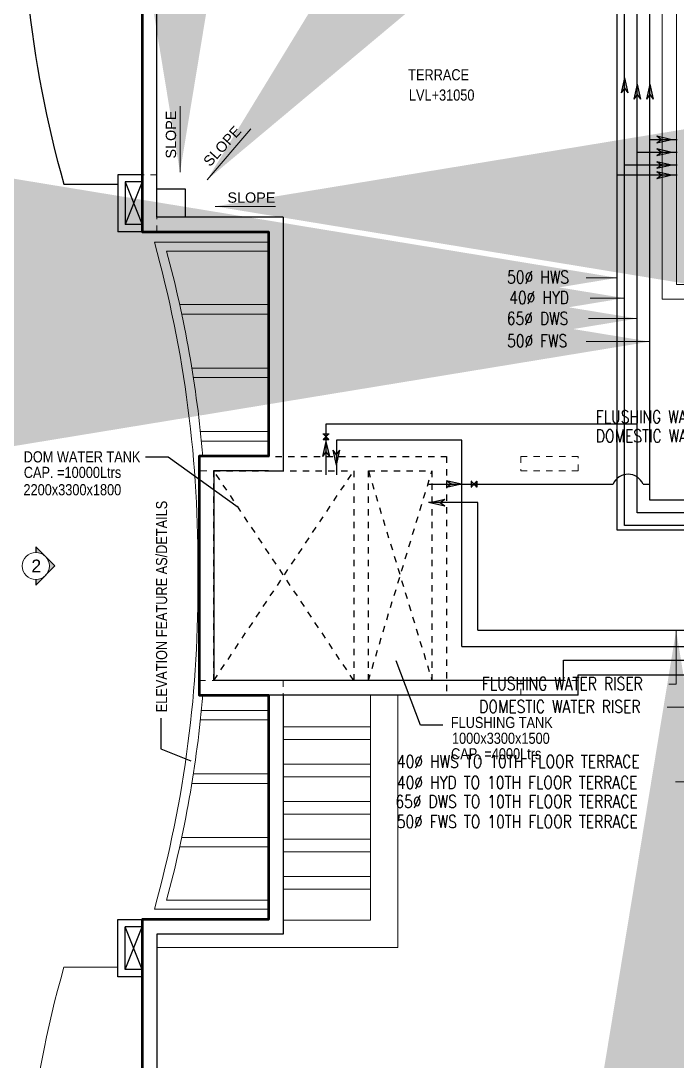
# Model space of a CAD drawing. Header units: inches. Extents: x 0 to 429, y 0 to 185.
# Drawn here: x 333.49 to 343.82, y 109.35 to 125.73 of the extents above; entities that cross this region are included whole.
import ezdxf
from ezdxf.enums import TextEntityAlignment as Align

# ---------------------------------------------------------------- set-up
doc = ezdxf.new("R2010")
doc.units = ezdxf.units.IN
doc.header["$MEASUREMENT"] = 0
doc.linetypes.add('Xr-4BHK-A-B-Terrace-Sub$0$HIDDEN', pattern=[0.375, 0.25, -0.125])
for name, color, linetype, lineweight in [('FLOOR-TERRACE', 7, 'Continuous', 50), ('XR-4BHK-A-B-TERRACE-SUB$0$COL BELOW', 3, 'Xr-4BHK-A-B-Terrace-Sub$0$HIDDEN', 0), ('XR-4BHK-A-B-TERRACE-SUB$0$ELE-1', 243, 'Continuous', 0), ('XR-4BHK-A-B-TERRACE-SUB$0$HATCH', 8, 'Continuous', 9), ('XR-4BHK-A-B-TERRACE-SUB$0$STAIR', 34, 'Continuous', 20), ('XR-4BHK-A-B-TERRACE-SUB$0$WINDOW', 4, 'Continuous', 15)]:
    doc.layers.add(name, color=color, linetype=linetype, lineweight=lineweight)
for name, color, linetype in [('XR-4BHK-A-B-TERRACE-SUB$0$BALCONY', 6, 'Continuous'), ('XR-4BHK-A-B-TERRACE-SUB$0$ELE', 4, 'Continuous'), ('XR-4BHK-A-B-TERRACE-SUB$0$ELE-2', 4, 'Continuous'), ('XR-4BHK-A-B-TERRACE-SUB$0$WATER TANK ABOVE', 6, 'Xr-4BHK-A-B-Terrace-Sub$0$HIDDEN')]:
    doc.layers.add(name, color=color, linetype=linetype)
doc.styles.add('Xr-4BHK-A-B-Terrace-Sub$0$$0$DIM', font='arial.ttf', dxfattribs={"height": 4})
doc.styles.add('Xr-4BHK-A-B-Terrace-Sub$0$$1$Standard', font='arial.ttf')
doc.styles.add('Xr-4BHK-A-B-Terrace-Sub$0$A-DIM', font='arial.ttf')
doc.styles.add('Xr-4BHK-A-B-Terrace-Sub$0$DIM', font='arial.ttf')
doc.styles.add('Xr-4BHK-A-B-Terrace-Sub$0$DIM-100', font='ARIALN.TTF', dxfattribs={"height": 1200})
doc.styles.add('Xr-4BHK-A-B-Terrace-Sub$0$ROMANS', font='romans.shx')
doc.styles.add('Xr-4BHK-A-B-Terrace-Sub$0$Standard', font='ARIALN.TTF')
doc.dimstyles.new('Xr-4BHK-A-B-Terrace-Sub$0$A-DIM-100', dxfattribs={"dimscale": 2, "dimtxt": 150, "dimasz": 50, "dimexe": 30, "dimexo": 25, "dimgap": 25, "dimtad": 1, "dimdec": 0, "dimzin": 0, "dimdsep": 46, "dimtxsty": 'Xr-4BHK-A-B-Terrace-Sub$0$A-DIM', "dimblk1": 'Xr-4BHK-A-B-Terrace-Sub$0$_ArchTick', "dimblk2": 'Xr-4BHK-A-B-Terrace-Sub$0$_ArchTick', "dimsah": 1, "dimcen": 0.09, "dimdle": 30, "dimclrd": 256, "dimclre": 256, "dimclrt": 5, "dimadec": 0, "dimazin": 0, "dimtfac": 1, "dimtdec": 0, "dimtmove": 2, "dimatfit": 3, "dimfxl": 0.18, "dimtolj": 1, "dimtzin": 0, "dimlwd": 9, "dimlwe": 9, "dimarcsym": 0})
doc.dimstyles.new('Xr-4BHK-A-B-Terrace-Sub$0$DIM-100', dxfattribs={"dimtxt": 300, "dimasz": 100, "dimexe": 75, "dimexo": 100, "dimgap": 50, "dimtad": 1, "dimdec": 0, "dimzin": 3, "dimdsep": 46, "dimtxsty": 'Xr-4BHK-A-B-Terrace-Sub$0$DIM-100', "dimblk": 'Xr-4BHK-A-B-Terrace-Sub$0$_Oblique', "dimcen": 0, "dimdle": 75, "dimclrd": 256, "dimclre": 256, "dimclrt": 256, "dimadec": 0, "dimazin": 1, "dimtfac": 1, "dimtdec": 0, "dimtix": 1, "dimtmove": 2, "dimatfit": 3, "dimfxl": 75, "dimtolj": 1, "dimtzin": 0, "dimlwd": 9, "dimlwe": 9, "dimarcsym": 0})
doc.dimstyles.new('Xr-4BHK-A-B-Terrace-Sub$0$DLG200', dxfattribs={"dimscale": 200, "dimtxt": 2, "dimasz": 1.5, "dimexe": 1.75, "dimexo": 0.5, "dimgap": 0.4, "dimtad": 1, "dimdec": 0, "dimzin": 0, "dimdsep": 46, "dimtxsty": 'Xr-4BHK-A-B-Terrace-Sub$0$ROMANS', "dimblk": 'Xr-4BHK-A-B-Terrace-Sub$0$_Oblique', "dimcen": 0, "dimdle": 1.75, "dimclrt": 3, "dimadec": 4, "dimazin": 0, "dimtfac": 0.25, "dimtdec": 0, "dimtix": 1, "dimtofl": 0, "dimtmove": 2, "dimatfit": 0, "dimfxl": 1.5, "dimtolj": 1, "dimtzin": 0, "dimlwd": 18, "dimlwe": 18, "dimarcsym": 1})

# ---------------------------------------------------------------- blocks, each defined once
blk = doc.blocks.new('Xr-4BHK-A-B-Terrace-Sub$0$m14')
at = {"layer": 'XR-4BHK-A-B-TERRACE-SUB$0$WATER TANK ABOVE'}
for p, q in [((2429.974147639819, 230), (229.6032015520614, 3530.000634731005)), ((229.9741476398194, 230), (2429.974147639819, 3530.000634731005)), ((2659.974147639819, 230), (3659.974147639819, 3530.000634731005)), ((2659.974147639819, 3530.000634731005), (3660.345093727636, 230)), ((16169.57216918661, -5040.005551602721), (12968.59146146895, 459.9969991816106)), ((12968.72479034308, -5040.005551602721), (16169.43884031248, 459.9969991816106))]:
    blk.add_line(p, q, dxfattribs=at)
for points in [[(-0.4226537143113092, 3760.000634731005), (3889.948295279639, 3760.000634731005), (3890.37094899395, 0), (0, 0)], [(12738.5914710412, 689.9969896093899), (16399.43883074028, 689.9969896093899), (16399.57215961441, -5270.0055420305), (12738.72479991533, -5270.0055420305)], [(12968.59146146895, 459.9969991816106), (16169.43884031248, 459.9969991816106), (16169.57216918661, -5040.005551602721), (12968.72479034308, -5040.005551602721)]]:
    blk.add_lwpolyline(points, close=True, dxfattribs=at)
for points in [[(2429.974147639819, 230), (229.9741476398194, 230), (229.6032015520614, 3530.000634731005), (2429.974147639819, 3530.000634731005), (2429.974147639819, 230)], [(2659.974147639819, 230), (2659.974147639819, 3530.000634731005), (3659.974147639819, 3530.000634731005), (3660.345093727636, 230), (2659.974147639819, 230)]]:
    blk.add_lwpolyline(points, dxfattribs=at)
blk = doc.blocks.new('Xr-4BHK-A-B-Terrace-Sub$0$core typ')
at = {"layer": 'XR-4BHK-A-B-TERRACE-SUB$0$COL BELOW'}
for points in [[(-16399.99327844585, 9030.003645121615), (-15079.99034469872, 9030.003645121615), (-15079.99034469872, 8800.003666751625), (-16399.99327844585, 8800.003666751625)], [(-16399.99327844585, 5500.00294921374), (-15079.99119854945, 5500.00294921374), (-15079.99119854945, 5270.00301039061), (-16399.99327844585, 5270.00301039061)], [(-11340.91612560593, 5500.000515830703), (-10440.41457968284, 5500.000515830703), (-10440.41457968284, 5270.003010389737), (-11340.91612560593, 5270.003010389737)]]:
    blk.add_lwpolyline(points, close=True, dxfattribs=at)
at = {"layer": 'XR-4BHK-A-B-TERRACE-SUB$0$ELE-2'}
for p, q in [((-16399.57062473151, 9030.000399834527), (-16399.57062473151, 5270.003010390661)), ((-15309.99948207842, 9030.000399834527), (-16399.57062473151, 9030.000399834527)), ((-16172.47974976528, 8800.000399834527), (-16172.47974976528, 5500.003010390661)), ((-15309.99948207842, 8800.000399834527), (-16172.47974976528, 8800.000399834527)), ((-15309.99119854945, 5500.003010390661), (-16172.47974976528, 5500.003010390661)), ((-15079.99119854945, 5270.003010390661), (-16399.57062473151, 5270.003010390661))]:
    blk.add_line(p, q, dxfattribs=at)
at = {"layer": 'XR-4BHK-A-B-TERRACE-SUB$0$STAIR'}
for p, q in [((-17107.43326985347, 12400.27273339793), (-15307.43326985347, 12400.27273339793)), ((-16913.6330267842, 12260.04800000145), (-15310.01334366933, 12260.04800000145)), ((-16704.86166121345, 11420.77032517251), (-15307.4332698537, 11420.77032517251)), ((-16672.78895134339, 11270.7703251725), (-15307.4332698537, 11270.7703251725)), ((-16514.93474823283, 10420.7703251725), (-15307.4332698537, 10420.7703251725)), ((-16491.24583677994, 10270.77032517262), (-15307.4332698537, 10270.7703251725)), ((-16380.25721400557, 9420.77032517262), (-15307.4332698537, 9420.770325172503)), ((-16364.74079703214, 9270.770325172503), (-15307.4332698537, 9270.770325172503)), ((-16364.74079703214, 5029.680095364354), (-15307.4332698537, 5029.680095364354)), ((-16380.25721400557, 4879.680095364238), (-15307.4332698537, 4879.680095364354)), ((-16491.24583677994, 4029.680095364238), (-15307.4332698537, 4029.680095364354)), ((-16514.93474823283, 3879.680095364354), (-15307.4332698537, 3879.680095364354)), ((-16672.78895134339, 3029.680095364354), (-15307.4332698537, 3029.680095364354)), ((-16704.86166121345, 2879.680095364354), (-15307.4332698537, 2879.680095364354)), ((-16913.6330267842, 2040.402420535407), (-15310.01334366933, 2040.402420535407)), ((-17107.43326985347, 1900.17768713893), (-15307.43326985347, 1900.17768713893))]:
    blk.add_line(p, q, dxfattribs=at)
for centre, radius, start, end in [((-35105.28197800717, 7387.501588945423), 18682.89144269746, 359.2416425981931, 15.56361384285394), ((-35105.28197800717, 7387.501588945408), 18832.89144269746, 5.003381995683021, 14.99444230512136), ((-35105.28197800717, 6912.948831591435), 18682.89144269746, 344.4363861575476, 0.7583574018069226), ((-35105.28197800717, 6912.94883159145), 18832.89144269746, 345.0055576948786, 354.996618004317)]:
    blk.add_arc(centre, radius, start, end, dxfattribs=at)
blk = doc.blocks.new('Xr-4BHK-A-B-Terrace-Sub$0$unit1')
at = {"layer": 'XR-4BHK-A-B-TERRACE-SUB$0$BALCONY'}
blk.add_line((-11985.85719990975, 14131.71932689955), (-12484.42571838829, 14131.71932689955), dxfattribs=at)
for points in [[(-11855.43817792443, 9175.215071561623), (-13132.625379537, 9175.215071559905, -0.07426549921327624), (-12484.42571838829, 14131.71932689955), (-11985.85719990975, 14131.71932689955)], [(-11855.43347061856, 7795.214074918309), (-13050.99696431204, 7795.214074918309, 0.04461791767468246), (-12484.42571838829, 4835.214595837744), (-11635.4346790553, 4835.214595837686)]]:
    blk.add_lwpolyline(points, format="xyb", dxfattribs=at)
at = {"layer": 'XR-4BHK-A-B-TERRACE-SUB$0$COL BELOW'}
for points in [[(-11635.01304794443, 15034.99956993658), (-11405.01304443055, 15034.99956993658), (-11405.01304443055, 14134.71493160699), (-11635.01304794443, 14134.71493160699)], [(-7460.012958416337, 15035.21203014695), (-7230.01356022121, 15035.21203014695), (-7230.01356022121, 14134.71457643035), (-7460.012958416337, 14134.71457643035)], [(-4190.422472192091, 13004.99799999787), (-3960.439266606845, 13004.99799999787), (-3960.439266606845, 12085.21203014695), (-4190.422472192091, 12085.21203014695)], [(-11635.01356022121, 12790.21203014695), (-11405.01325459382, 12790.21203014695), (-11405.01325459382, 12560.21202580415), (-11635.01356022121, 12560.21202580415)], [(-11635.01356022121, 9405.212562952627), (-11025.01775241629, 9405.212562952627), (-11025.01775241629, 9175.212030138791), (-11635.01356022121, 9175.212030138791)], [(-11255.01356022121, 7795.211525584764), (-11025.01356022121, 7795.211525584764), (-11025.01356022121, 7565.211525584764), (-11255.01356022121, 7565.211525584764)], [(-11255.31626076385, 4085.000018293838), (-11025.01356022686, 4085.000018293838), (-11025.01356022686, 4985.21203015514), (-11255.31626076385, 4985.21203015514)], [(-5295.925201090082, 320.0005158343774), (-4395.436429077788, 320.0005158343774), (-4395.436429077788, 550.000399839133), (-5295.925201090082, 550.000399839133)], [(-900.5107792386843, -0.01356912503251806), (-0.01321633221232332, -0.01356912503251806), (-0.01321633221232332, 229.9999999636275), (-900.5107792386843, 229.9999999636275)]]:
    blk.add_lwpolyline(points, close=True, dxfattribs=at)
at = {"layer": 'XR-4BHK-A-B-TERRACE-SUB$0$ELE'}
for p, q in [((-7230.013563828543, 15034.99953410112), (-7230.013563828543, 13605.00141021611)), ((-7460.013305868953, 14804.99953410118), (-7460.013305868953, 13375.00141021478)), ((-6030.432558125234, 13605.01127868622), (-7230.406539934862, 13605.00141021611)), ((-6030.432558124303, 13005.00786846239), (-6030.432558125234, 13605.01127868622)), ((-6260.432558126166, 13375.01127868489), (-7460.013305868953, 13375.00141021478)), ((-6260.432558125292, 12780.00786846239), (-6260.432558126166, 13375.01127868489)), ((-4305.433298195247, 13005.2120854535), (-6030.432558124303, 13005.00786846239)), ((-4305.842715749517, 12775.21182526657), (-6260.432558125292, 12775.00786846239)), ((-4305.4343391445, 12085.03291806829), (-4305.842715749517, 12775.21182526657)), ((-4075.436750558903, 12730.26182476318), (-3487.54138346063, 12730.26182476276)), ((-4075.436750558903, 12615.26182476318), (-3487.541383460746, 12615.26182476276)), ((-3487.541383460863, 12315.26182476277), (-4075.436750558903, 12615.26182476318)), ((-4075.436750558903, 12315.26182476318), (-3487.541383460746, 12615.26182476276)), ((-3487.541383460863, 12315.26182476277), (-3487.541383460688, 12730.26182476273)), ((-3487.54138346063, 12730.26182476276), (-3372.541383460688, 12730.26182476268)), ((-3372.541383460863, 12315.26182476267), (-3372.541383460688, 12730.26182476269)), ((-3372.541383460863, 12315.26182476267), (-2845.012299055699, 12315.26182476275)), ((-11855.43817792443, 9405.215071561623), (-11635.43347062025, 9405.215112288184)), ((-11855.43817792443, 9175.215071561623), (-11855.43817792443, 9405.215071561623)), ((-11855.43347061856, 7795.214074918309), (-11855.43817792443, 9175.215071559905)), ((-11635.42012413876, 9175.215071561623), (-11855.43817792443, 9175.215071561623)), ((-11705.43347061856, 7795.214074918717), (-11705.43817792443, 9175.215071560226)), ((-11705.43347061856, 7795.214074918717), (-11255.43852376234, 9175.214419623)), ((-11705.43817792443, 9170.263539745669), (-11255.43347062025, 7795.214074920317)), ((-11855.43347061856, 7795.214074918309), (-11855.43347061775, 7565.214074918309))]:
    blk.add_line(p, q, dxfattribs=at)
for points in [[(-3487.541383460863, 12315.26182476277), (-4077.209929422592, 12315.26182476317), (-4077.209929422592, 13215.26182457037), (-4305.433060577256, 13215.26182457037), (-4305.433298195247, 13005.2120854535)], [(-4305.4343391445, 12085.03291806829), (-3075.013560221007, 12085.04799999734)], [(-11855.43347061856, 7795.214074918309), (-11255.43347062025, 7795.214074920317)], [(-11855.43347061775, 7565.214074918309), (-11255.43347061949, 7565.214074920317)]]:
    blk.add_lwpolyline(points, dxfattribs=at)
at = {"layer": 'XR-4BHK-A-B-TERRACE-SUB$0$ELE-1'}
for p, q in [((-6260.432558125234, 13605.01127868622), (-6260.432558125234, 14805.00940256551)), ((-6030.432558125234, 13605.01127868622), (-6030.432558125234, 14805.00940256551)), ((-5272.525598514534, 14804.99953410113), (-5272.52559851465, 13004.99799999794)), ((-5042.525598514534, 14804.99953410112), (-5042.52559851465, 13004.99799999793))]:
    blk.add_line(p, q, dxfattribs=at)
for points in [[(-7230.013563828543, 15034.99953410112), (-4077.209929422592, 15035.21323974502), (-4077.209929422592, 13215.26182457037)], [(-7230.013563828543, 14804.99953410112), (-6260.432558125234, 14805.00940256551)], [(-6030.432558125234, 14805.00940256551), (-5272.525598514534, 14804.99953410112)], [(-5042.525598514534, 14804.99953410112), (-4305.445102285245, 14805.21335936982), (-4305.433060577256, 13215.26182457037)]]:
    blk.add_lwpolyline(points, dxfattribs=at)
at = {"layer": 'XR-4BHK-A-B-TERRACE-SUB$0$ELE-2'}
for p, q in [((-11635.00673478848, 15034.99953410112), (-11635.01840290974, 9405.008866683307)), ((-7230.013305904024, 15034.99953410112), (-11635.00673478848, 15034.99953410112)), ((-7460.013047944434, 14804.99953409833), (-11405.4364285655, 14804.99953409833)), ((-11405.01304794443, 14805.04799999653), (-11405.01314971922, 9405.047999996925)), ((-11985.85719990981, 14016.71932689957), (-11985.85719990975, 14131.71932689955)), ((-11635.83756486699, 14131.7193268996), (-11985.85719990975, 14131.71932689955)), ((-11635.85719990975, 14016.7193268996), (-11985.85719990981, 14016.71932689957)), ((-11985.85719990975, 13566.71932689957), (-11985.85719990975, 14016.7193268996)), ((-11935.85719990975, 14016.71932689957), (-11635.85719990975, 13566.71932689957)), ((-11935.85719990975, 13566.71932689957), (-11635.85719990975, 14016.7193268996)), ((-11935.85719990975, 13566.71932689957), (-11935.85719990975, 14016.7193268996)), ((-11985.85719990981, 13566.71932689953), (-11985.85719990975, 13451.71932689953)), ((-11635.85719990975, 13566.71932689957), (-11985.85719990981, 13566.71932689953)), ((-11635.85719990981, 13451.71932689957), (-11985.85719990975, 13451.71932689953)), ((-11405.01314971922, 9405.047999996925), (-11025.01775241678, 9405.047999996925)), ((-11025.01775240601, 4315.000018294082), (-11025.01775241678, 9405.047999996925)), ((-11635.01369640476, 9175.047999996925), (-11255.01775241629, 9175.047999996925)), ((-11255.0165814207, 7795.214075274118), (-11255.01775241629, 9175.047999996925)), ((-11255.01420555651, 4985.214596214755), (-11255.01651838966, 7565.214074920317)), ((-11255.4346790553, 4985.214595837773), (-11635.4346790553, 4985.214595837744)), ((-11635.4346790553, 4985.214595837744), (-11635.4346790553, 4085.214595837831)), ((-11520.4346790553, 4870.214595837744), (-11255.4346790553, 4200.21459583754)), ((-11255.4346790553, 4870.214595837773), (-11520.4346790553, 4200.214595837744)), ((-11255.43467905524, 4870.214595837773), (-11520.4346790553, 4870.214595837744)), ((-11520.4346790553, 4870.214595837744), (-11520.4346790553, 4200.214595837744)), ((-11255.01350184553, 4200.214595837711), (-11255.01417910089, 4870.214595837773)), ((-9035.013047944434, 4315.000015116588), (-11025.01775240601, 4315.000018294082)), ((-9035.013047944434, 4315.000015116588), (-9035.013047944434, 320.0003998382017)), ((-11255.01350184553, 4200.214595837711), (-11520.4346790553, 4200.214595837744)), ((-9265.013047944201, 4085.000018284656), (-11635.4346790553, 4085.000018293842)), ((-9265.013047944201, 4085.000018284656), (-9265.013047944463, 550.000399838209)), ((-9265.013047944434, 320.0003998382017), (-9035.013047944434, 320.0003998382017))]:
    blk.add_line(p, q, dxfattribs=at)
at = {"layer": 'XR-4BHK-A-B-TERRACE-SUB$0$HATCH'}
for p, q in [((-2657.541383461794, 12315.26182476273), (-2657.541383461794, 12770.05483995937)), ((-2203.37471679179, 12315.26182476278), (-2657.541383461794, 12770.05483995937)), ((-98.33300154533936, 12315.22207943069), (-98.33300154551398, 12685.26422015109)), ((16.66699845448602, 12685.26422015117), (-98.33300154551398, 12685.26422015109)), ((16.66699845460244, 12685.26422015158), (604.5623655528179, 12685.26422015117)), ((16.66699845460244, 12315.21422227293), (16.66699845448602, 12685.26422015113)), ((16.66699845454423, 12615.26422015158), (604.5623655527597, 12615.26422015117)), ((604.5623655526433, 12315.26422015118), (16.66699845454423, 12615.26422015158)), ((16.66699845454423, 12315.26422015158), (604.5623655527597, 12615.26422015117)), ((604.5623655526433, 12315.21422227293), (604.5623655527597, 12685.26422015113)), ((604.5623655528179, 12685.26422015117), (719.5623655527597, 12685.26422015109)), ((719.5623655526433, 12315.21382669541), (719.5623655527597, 12685.26422015109)), ((-2657.541383461794, 12315.26182476273), (-2203.37471679179, 12576.57694094553)), ((-2203.37471679179, 12576.57694094553), (-2203.37471679179, 12315.26182476278)), ((-2088.37471679179, 12546.4424926456), (-2088.37471679179, 12315.26182476278)), ((-2088.37471679179, 12546.4424926456), (-1691.708050121786, 12315.26182476278)), ((-1691.708050121786, 12500.31316583768), (-2088.37471679179, 12315.26182476278)), ((-1691.708050121786, 12500.31316583769), (-1691.708050121786, 12315.26182476278)), ((-1122.541383451899, 12585.74361534159), (-1576.708050121786, 12315.26182476283)), ((-1576.708050121786, 12503.03791846765), (-1576.708050121786, 12315.26182476278)), ((-1576.708050121786, 12503.03791846764), (-1122.541383451899, 12315.26182476289)), ((-1122.541383451899, 12315.26182476289), (-1122.541383451899, 12585.74361534159)), ((-2845.012299055525, 12315.03192822842), (-98.33300154533936, 12315.22207943069)), ((604.5623655526433, 12315.21422227293), (16.66699845460244, 12315.21422227293)), ((719.9867735923035, 12315.19211977473), (719.9870335946034, 7720.047999997274)), ((489.9867866049171, 12085.21422227311), (-2845.012299055466, 12085.21469858932)), ((489.9867866049171, 12085.21422227311), (489.9870466084685, 7490.047999996917)), ((1319.983571436343, 7720.047999998205), (719.9870335946034, 7720.047999997274)), ((1319.983571438206, 6060.047999995993), (1319.983571436343, 7720.047999998205)), ((1089.983571436605, 7490.047999997849), (489.9870466084685, 7490.047999996917)), ((1089.983571437944, 6289.999877991038), (1089.983571436605, 7490.047999997849)), ((1089.983571437944, 6289.999877991038), (489.5564988304686, 6289.999877991038)), ((489.5564988304686, 6289.999877991038), (489.5564988303813, 3255.001438399468)), ((1319.983571438206, 6059.999877991038), (719.5564988304686, 6059.999877991038)), ((719.5564988304686, 6059.999877991038), (719.5564988303813, 3255.002250475147)), ((489.5564988303813, 3255.001438399468), (-800.0164285676146, 3254.996885222004)), ((719.9835714354122, 3255.002251983042), (719.5613980477792, 2660.213399846711)), ((-110.0160810778907, 3024.999531810554), (-800.0164285669161, 3024.9968852206)), ((-110.0160040639748, 3025.132863835908), (-110.4383314794686, 2660.212267617251)), ((604.9835714354122, 3024.988183939538), (4.561622810637346, 2775.212268311261)), ((4.983918922109297, 3024.999772909392), (4.561745534505462, 2660.212267617251)), ((604.9835714011278, 3025.000876282702), (4.983918922109297, 3024.999772909392)), ((604.5612753239111, 2775.213402032525), (4.983918922109297, 3024.99953181198)), ((604.9835714011278, 3025.000876282702), (604.5613980477792, 2660.213401338573)), ((4.561745534505462, 2660.212267617251), (-110.4383314794686, 2660.212267617251)), ((604.5612753239111, 2775.213401146895), (4.561622810637346, 2775.212268311261)), ((604.9839189230697, 2660.213401338573), (4.561745534505462, 2660.212267617251)), ((604.5613980477792, 2660.213401338573), (719.9839189230697, 2660.213401338573))]:
    blk.add_line(p, q, dxfattribs=at)
for points in [[(-7080.4487276203, 13605.00141022155), (-7080.448727620533, 14505.05141022678), (-6260.432558125234, 14505.34981034324)], [(-6030.432558125234, 14505.43350628649), (-5272.525598514563, 14505.70930514684)], [(-5042.525598514563, 14505.79300109009), (-4305.442836617003, 14506.06122212056)]]:
    blk.add_lwpolyline(points, dxfattribs=at)
for points in [[(719.5623655527597, 12685.26422015109), (719.5623655527597, 13215.26182476318, 0.1110505788622182), (-878.7699207306723, 12810.65533658808, -0.2444965612225505), (-2477.103335583117, 12810.6553365568, 0.1110506732283804), (-4075.436749982066, 13215.26182457037, -74.79183126275576)], [(-2203.37471679179, 12576.57694094553, -0.04773284310239038), (-2529.619441170478, 12708.34495625204, 0.009748999294592523), (-2657.541383461794, 12770.05483995937)], [(-1691.708050121786, 12500.31316583768, -0.05421113696693754), (-2088.37471679179, 12546.4424926456)], [(-1122.541383451899, 12585.74361534159, -0.06273016679442756), (-1576.708050121786, 12503.03791846764, -0.06273016679442756)]]:
    blk.add_lwpolyline(points, format="xyb", dxfattribs=at)
at = {"layer": 'XR-4BHK-A-B-TERRACE-SUB$0$STAIR'}
for p, q in [((-6260.432558125234, 13605.01131445204), (-6260.432558125234, 14805.00943833133)), ((-6030.432558125234, 13605.01131445204), (-6030.432558125234, 14805.00943833133)), ((-5272.525598514534, 14804.99956986695), (-5272.52559851465, 13004.99803576376)), ((-5042.525598514534, 14804.99956986694), (-5042.52559851465, 13004.99803576375))]:
    blk.add_line(p, q, dxfattribs=at)
for points in [[(-7230.013563828543, 15034.99956986694), (-4077.209929422592, 15035.21327551084), (-4077.209929422592, 13215.26186033619)], [(-7230.013563828543, 14804.99956986694), (-6260.432558125234, 14805.00943833133)], [(-6030.432558125234, 14805.00943833133), (-5272.525598514534, 14804.99956986694)], [(-5042.525598514534, 14804.99956986694), (-4305.445102285245, 14805.21339513564), (-4305.433060577256, 13215.26186033619)]]:
    blk.add_lwpolyline(points, dxfattribs=at)
at = {"layer": 'XR-4BHK-A-B-TERRACE-SUB$0$WINDOW'}
for p, q in [((-2845.013560219115, 3254.989267910867), (-2845.012266232196, 12315.03192823069)), ((-3075.013560219057, 3024.98772797914), (-3075.013560221007, 12085.04799999734)), ((-800.0164285676146, 3254.996885222085), (-2845.013560219115, 3254.989267910867)), ((-800.0164285676146, 3254.99688522203), (-800.0164285627543, 1555.212496042215)), ((-915.0164285669453, 3024.996444122506), (-3075.013560219057, 3024.98772797914, -1.184621889035052e-09)), ((-915.0164285669453, 3024.996444122498), (-915.0164285624342, 1324.999999999127)), ((-230.0130479444633, 1555.212496043729), (-800.0164285627543, 1555.212496042215)), ((415.0000000000873, 1555.212496043729), (-230.0130479444633, 1555.212496043729)), ((415.0000000000873, 1555.212496043729), (415.0011491150653, 490.7225084124948)), ((-915.0164285624342, 1324.999999999127), (-229.9999999971769, 1324.999999999127)), ((-229.9999999971769, 1324.999999999127), (-229.9999999971187, 375.7220070740877)), ((300.0001392092381, 1324.999999997905), (-2.91038304567337e-11, 1324.999999997905)), ((0, 1324.999999997905), (-8.731149137020111e-11, 490.7220065865549)), ((300.0011491151236, 490.7223692032276), (0, 1324.999999997905)), ((300.0001392092381, 1324.999999997905), (0.8481888089736458, 490.7220070739859)), ((300.0001392092381, 1324.999999997905), (300.0011491151236, 490.7223692032276)), ((0.006687462882837281, 375.7220070741023), (-229.9999999971187, 375.7220070740877))]:
    blk.add_line(p, q, dxfattribs=at)
blk = doc.blocks.new('Xr-4BHK-A-B-Terrace-Sub$0$unit 2')
at = {"layer": 'XR-4BHK-A-B-TERRACE-SUB$0$ELE', "color": 8}
for p, q in [((-9265.013047944434, -4085.213843050195), (-9265.013047944434, -550.0003998382017)), ((-11635.43315996527, -4985.21384305066), (-11635.43315996524, -4085.213843050195)), ((-11635.43315996524, -4085.213843050195), (-9265.013047944434, -4085.213843050195)), ((-9265.013047944434, -4085.000018284656), (-11020.01304794467, -4085.000018285369)), ((-11520.43315996527, -4870.21384305066), (-11255.43315996527, -4200.213843050456)), ((-11255.43315996527, -4870.213843050689), (-11520.43315996527, -4200.21384305066)), ((-11520.43315996527, -4870.21384305066), (-11520.43315996527, -4200.21384305066)), ((-11255.41895088417, -4200.213843050638), (-11520.43315996527, -4200.21384305066)), ((-11255.418950883, -4870.213843050682), (-11255.41895088417, -4200.213843050638)), ((-11255.418950883, -4870.213843050682), (-11520.43315996527, -4870.21384305066)), ((-11255.43315996527, -4985.213843050689), (-11635.43315996527, -4985.21384305066)), ((-11255.41895088344, -7565.000803139781), (-11255.41895088289, -4985.213843050646)), ((-11855.43195152853, -7795.213322131225), (-11855.43195152772, -7565.213322131225)), ((-11855.43195152853, -7795.213322131225), (-11855.4366588344, -9175.214318772822)), ((-11705.43195152853, -7795.213322131633), (-11705.4366588344, -9175.214318773142)), ((-11705.4366588344, -9170.262786958585), (-11255.43195153022, -7795.213322133233)), ((-11705.43195152853, -7795.213322131633), (-11255.43700467231, -9175.213666835916)), ((-11250.01304794199, -9175.214318774531), (-11250.01304793914, -7795.047003353924)), ((-11855.4366588344, -9175.214318774539), (-11855.4366588344, -9405.214318774539)), ((-11250.01304794199, -9175.214318774531), (-11855.4366588344, -9175.214318774539)), ((-11855.4366588344, -9405.214318774539), (-11635.43195153022, -9405.2143595011)), ((-11635.01116599544, -13451.71857411248), (-11635.01356017136, -9405.212030138791)), ((-4305.434081219981, -12085.03291806828), (-4305.842457824998, -12775.21182526656)), ((489.986786604888, -12085.21422227292), (-2845.012041131064, -12085.21422227292)), ((719.5626234771626, -12315.21382669541), (719.5626234771626, -12084.95406169906)), ((-3487.541125536343, -12315.26182476276), (-4075.436492634384, -12615.26182476317)), ((-4075.436492634384, -12315.26182476317), (-3487.541125536227, -12615.26182476275)), ((-3487.541125536343, -12315.26182476276), (-3487.541125536169, -12730.26182476273)), ((-3372.541125536343, -12315.26182476267), (-3372.541125536169, -12730.26182476268)), ((-3372.541125536343, -12315.26182476267), (-2845.01204113118, -12315.26182476275)), ((-2845.012041131005, -12315.03192822841), (-98.33274362082011, -12315.22207943068)), ((-2657.541125537275, -12315.26182476272), (-2657.541125537275, -12770.05483995936)), ((-2203.374458867271, -12315.26182476277), (-2657.541125537275, -12770.05483995936)), ((-2657.541125537275, -12315.26182476272), (-2203.374458867271, -12576.57694094552)), ((-2203.374458867271, -12576.57694094552), (-2203.374458867271, -12315.26182476278)), ((-2088.374458867271, -12546.4424926456), (-2088.374458867271, -12315.26182476278)), ((-2088.374458867271, -12546.4424926456), (-1691.707792197267, -12315.26182476278)), ((-1691.707792197267, -12500.31316583767), (-2088.374458867271, -12315.26182476278)), ((-1691.707792197267, -12500.31316583768), (-1691.707792197267, -12315.26182476278)), ((-1576.707792197267, -12503.03791846764), (-1576.707792197267, -12315.26182476278)), ((-1576.707792197267, -12503.03791846763), (-1122.541125527379, -12315.26182476288)), ((-1122.541125527379, -12585.74361534158), (-1576.707792197267, -12315.26182476283)), ((-1122.541125527379, -12315.26182476288), (-1122.541125527379, -12585.74361534158)), ((-98.33274362082011, -12315.22207943068), (-98.33274362099473, -12685.26422015108)), ((604.5626234771626, -12315.21422227292), (16.66725637912168, -12315.21422227292)), ((16.66725637912168, -12315.21422227292), (16.66725637900527, -12685.26422015113)), ((604.5626234771626, -12315.26422015117), (16.66725637906347, -12615.26422015158)), ((16.66725637906347, -12315.26422015158), (604.562623477279, -12615.26422015116)), ((604.5626234771626, -12315.21422227292), (604.562623477279, -12685.26422015113)), ((719.5626234771626, -12315.21382669541), (719.562623477279, -12685.26422015108)), ((-4305.842457824998, -12775.21182526656), (-6260.432300200773, -12775.00786846238)), ((-4075.436492634384, -12615.26182476317), (-3487.541125536227, -12615.26182476275)), ((-4075.436492634384, -12730.26182476317), (-3487.54112553611, -12730.26182476275)), ((-3487.54112553611, -12730.26182476275), (-3372.541125536169, -12730.26182476267)), ((16.66725637900527, -12685.26422015116), (-98.33274362099473, -12685.26422015108)), ((16.66725637906347, -12615.26422015158), (604.562623477279, -12615.26422015116)), ((16.66725637912168, -12685.26422015158), (604.5626234773372, -12685.26422015116)), ((604.5626234773372, -12685.26422015116), (719.562623477279, -12685.26422015108)), ((-6260.432300200773, -12780.00786846238), (-6260.432300201646, -13375.01127868488)), ((-4305.433040270727, -13005.2120854535), (-6030.432300199784, -13005.00786846238)), ((-6030.432300199784, -13005.00786846238), (-6030.432300200715, -13605.01127868621)), ((-6260.432300201646, -13375.01127868488), (-7460.013047944434, -13375.00141021478)), ((-7460.013047944434, -14804.99953410117), (-7460.013047944434, -13375.00141021478)), ((-11985.85568081978, -13566.71857411244), (-11985.85568081972, -13451.71857411244)), ((-11635.01116599544, -13451.71857411248), (-11985.85568081972, -13451.71857411244)), ((-11635.85568081972, -13566.71857411248), (-11985.85568081978, -13566.71857411244)), ((-11985.85568081972, -13566.71857411248), (-11985.85568081972, -14016.71857411251)), ((-11935.85568081972, -14016.71857411248), (-11635.85568081972, -13566.71857411248)), ((-11935.85568081972, -13566.71857411248), (-11635.85568081972, -14016.71857411251)), ((-11935.85568081972, -13566.71857411248), (-11935.85568081972, -14016.71857411251)), ((-11635.01279002978, -13566.71857411251), (-11635.01279002955, -14016.71857411251)), ((-6030.432300200715, -13605.01127868621), (-7230.406282010343, -13605.0014102161)), ((-7230.013305904024, -15034.99953410112), (-7230.013305904024, -13605.0014102161)), ((-11985.85568081978, -14016.71857411248), (-11985.85568081972, -14131.71857411247)), ((-11635.85568081972, -14016.71857411251), (-11985.85568081978, -14016.71857411248)), ((-11635.83604577696, -14131.71857411251), (-11985.85568081972, -14131.71857411247)), ((-11635.01279002978, -14131.71857411263), (-11635.01279002955, -15034.99953410112)), ((-7230.013305904024, -15034.99953410112), (-11635.01279002955, -15034.99953410112))]:
    blk.add_line(p, q, dxfattribs=at)
for points in [[(-9035.013047949731, -550.0003998382526), (-9035.013041938451, -4315.000015116588), (-11025.41895088504, -4315.000018294508), (-11025.41895088504, -9405.212030138791), (-11405.01314971616, -9405.212037293073), (-11405.01314971616, -14804.99953409833), (-7460.013047944434, -14804.99953410118)], [(-11855.43195152772, -7565.213322131225), (-11255.43195152946, -7565.213322133233)], [(-11855.43195152853, -7795.213322131225), (-11255.43195153022, -7795.213322133233)], [(-4305.434081219981, -12085.03291806828), (-2845.012041131064, -12085.21422227292)], [(-3487.541125536343, -12315.26182476276), (-4077.209671498073, -12315.26182476316), (-4077.209671498073, -13215.26182457036), (-4305.432802652736, -13215.26182457036), (-4305.433040270727, -13005.2120854535)]]:
    blk.add_lwpolyline(points, dxfattribs=at)
for points in [[(-11855.4366588344, -9175.214318774539), (-13132.62386044697, -9175.214318772822, 0.07426549921327624), (-12484.42419929826, -14131.71857411247), (-11985.85568081972, -14131.71857411247)], [(-2203.374458867271, -12576.57694094552, 0.04773284310239038), (-2529.619183245959, -12708.34495625203, -0.009748999294592523), (-2657.541125537275, -12770.05483995936)], [(-1691.707792197267, -12500.31316583767, 0.05421113696693754), (-2088.374458867271, -12546.4424926456)], [(-1122.541125527379, -12585.74361534158, 0.06273016679442756), (-1576.707792197267, -12503.03791846763, 0.06273016679442756)], [(719.562623477279, -12685.26422015108), (719.562623477279, -13215.26182476317, -0.1110505788622182), (-878.7696628061531, -12810.65533658807, 0.2444965612225505), (-2477.103077658598, -12810.65533655679, -0.1110506732283804), (-4075.436492057546, -13215.26182457036, 74.79183126275576)]]:
    blk.add_lwpolyline(points, format="xyb", dxfattribs=at)
at = {"layer": 'XR-4BHK-A-B-TERRACE-SUB$0$ELE-2'}
for p, q in [((-4625.436429077788, 2.182787284255028e-11), (-229.9999999971187, -1.964508555829525e-10)), ((-4625.436429077788, -320.003315807764), (-4625.436429077788, 2.182787284255028e-11)), ((-0.0104476832493674, -89.52816186037671), (-0.01169721185578965, -230.0000000002037)), ((-4625.436429077788, -320.003315807764), (-9265.013047944434, -320.0003998382017)), ((-4395.436429077788, -550.0003998382017), (-4395.436429077788, -229.9999999999927)), ((-4395.436429077788, -229.9999999999927), (-0.01169721185578965, -230.0000000002037)), ((-4395.436429077788, -550.0003998382017), (-9035.013047944434, -550.0003998382017))]:
    blk.add_line(p, q, dxfattribs=at)
at = {"layer": 'XR-4BHK-A-B-TERRACE-SUB$0$HATCH'}
for p, q in [((300.0001392092381, -1324.999999997905), (-0.0104476832493674, -89.52816186037671)), ((299.9882072027249, -89.52816186037671), (0, -1324.999999997905)), ((300.0001392092381, -1324.999999997905), (300.0016347668716, -89.52816186037671)), ((414.9879588689073, -1555.003410226767), (414.5664542694867, -89.52816186037671)), ((-229.9999999971769, -1324.999999997905), (-229.9999999971187, -230.0000000001965)), ((0, -1324.999999997905), (-0.01169724218198098, -230.0034101888232)), ((-9265.013047944434, -4085.000018284656), (-9265.013047944434, -550.0003998382526)), ((-1030.014544587117, -3254.996073277442), (-1030.030353723763, -1324.999999997905)), ((-229.9999999971769, -1324.999999997905), (-1030.030353723763, -1324.999999997905)), ((300.0001392092381, -1324.999999997905), (0, -1324.999999997905)), ((-800.0164285669453, -3024.996885220608), (-800.0284696939052, -1555.003410225254)), ((-230.0250890756142, -1555.003410226767), (-800.0284696939052, -1555.003410225254)), ((414.9879588689073, -1555.003410226767), (-230.0250890756433, -1555.003410226767)), ((-110.0284696967574, -3024.99953181055), (-110.0284696967283, -2660.00318329224)), ((4.97153030327172, -2660.00318329224), (-110.0284696967283, -2660.00318329224)), ((4.971530303242616, -3024.999772909388), (4.97153030327172, -2660.00318329224)), ((605.837552344834, -2660.004317016268), (4.97153030327172, -2660.00318329224)), ((605.4150314695435, -3025.000905902038), (4.971530303300824, -2775.003183292356)), ((605.4150314695726, -2775.004316130697), (4.971530303300824, -2775.003183292356)), ((605.4150314695726, -2775.004317016326), (4.971530303242616, -3024.999531811976)), ((605.4150314695435, -3025.000905902038), (605.4150314695435, -2660.004317016268)), ((605.4150314695435, -2660.004317016268), (719.9879588645708, -2660.004317016268)), ((719.9879588645708, -6059.999877993745), (719.9879588645708, -2660.004317016268)), ((-110.0284696967574, -3024.99953181055), (-800.0164285669453, -3024.996885220608)), ((605.4150314695435, -3025.000905902038), (4.971530303242616, -3024.999772909388)), ((489.9879588645708, -3255.001438402629), (-1030.014544587117, -3254.996073277442)), ((489.9879588645708, -6289.999877994785), (489.9879588645708, -3255.001438402629)), ((1319.983571438206, -6059.999877991038), (719.9879588645708, -6059.999877993745)), ((1319.983571438206, -6060.047999995993), (1319.983571436343, -7720.047999998205)), ((1089.983571437944, -6289.999877992079), (489.9879588645708, -6289.999877994785)), ((1089.983571437944, -6289.999877992079), (1089.983571436605, -7490.047999997849)), ((489.986786604888, -12085.21422227292), (489.9870466084685, -7490.047999996917)), ((1089.983571436605, -7490.047999997849), (489.9870466084685, -7490.047999996917)), ((719.9867866196146, -12084.95406169906), (719.9870335946034, -7720.047999997274)), ((1319.983571436343, -7720.047999998205), (719.9870335946034, -7720.047999997274))]:
    blk.add_line(p, q, dxfattribs=at)
blk.add_lwpolyline([(-11855.43195152853, -7795.213322131225), (-13050.99544522201, -7795.213322131225, -0.04461791767468246), (-12484.42419929826, -4835.21384305066), (-11635.43315996527, -4835.213843050602)], format="xyb", dxfattribs=at)
for points in [[(-7080.448469695781, -13605.00141022154), (-7080.448469696013, -14505.05141022677), (-6260.432300200715, -14505.34981034323)], [(-6030.432300200715, -14505.43350628648), (-5272.525340590044, -14505.70930514683)], [(-5042.525340590044, -14505.79300109007), (-4305.442578692484, -14506.06122212056)]]:
    blk.add_lwpolyline(points, dxfattribs=at)
at = {"layer": 'XR-4BHK-A-B-TERRACE-SUB$0$STAIR'}
for p, q in [((-7662.442770066758, -4094.774418387547), (-7662.442770066758, -559.7747999410931)), ((-7232.442770064896, -4524.77441838941), (-7232.442770064896, -559.7747999410931)), ((-7662.442770066758, -1048.941403015502), (-9032.442770064896, -1048.941403015502)), ((-7662.442770066758, -1248.941403015502), (-9032.442770064896, -1248.941403015502)), ((-7662.442770066758, -1638.108006089911), (-9032.442770064896, -1638.108006089911)), ((-7662.442770066758, -1838.108006089911), (-9032.442770064896, -1838.108006089911)), ((-7662.442770066758, -2227.27460916432), (-9032.442770064896, -2227.27460916432)), ((-7662.442770066758, -2427.27460916432), (-9032.442770064896, -2427.27460916432)), ((-7662.442770066758, -2816.441212238729), (-9032.442770064896, -2816.441212238729)), ((-7662.442770066758, -3016.441212238729), (-9032.442770064896, -3016.441212238729)), ((-7662.442770066758, -3405.607815313138), (-9032.442770064896, -3405.607815313138)), ((-7662.442770066758, -3605.607815313138), (-9032.442770064896, -3605.607815313138)), ((-9032.442770064663, -4094.774418387547), (-7662.442770066758, -4094.774418387547)), ((-7232.442770064896, -4524.77441838941), (-11020.01304794443, -4524.774418391084)), ((-5272.525340590015, -14804.99953410112), (-5272.525340590131, -13004.99799999793)), ((-5042.525340590015, -14804.99953410111), (-5042.525340590131, -13004.99799999792)), ((-6260.432300200715, -13605.01127868621), (-6260.432300200715, -14805.00940256551)), ((-6030.432300200715, -13605.01127868621), (-6030.432300200715, -14805.00940256551))]:
    blk.add_line(p, q, dxfattribs=at)
for points in [[(-7230.013305904024, -15034.99953410112), (-4077.209671498073, -15035.21323974501), (-4077.209671498073, -13215.26182457036)], [(-5042.525340590015, -14804.99953410112), (-4305.444844360725, -14805.21335936982), (-4305.432802652736, -13215.26182457036)], [(-7230.013305904024, -14804.99953410112), (-6260.432300200715, -14805.00940256551)], [(-6030.432300200715, -14805.00940256551), (-5272.525340590015, -14804.99953410112)]]:
    blk.add_lwpolyline(points, dxfattribs=at)
blk = doc.blocks.new('Xr-4BHK-A-B-Terrace-Sub$0$$0$DOOR NO')
at = {"lineweight": 0}
blk.add_circle((5.684341886080801e-14, 0), 10, dxfattribs=at)
at = {"style": 'Xr-4BHK-A-B-Terrace-Sub$0$$0$DIM'}
blk.add_attdef('X1', text='', height=9, dxfattribs=at).set_placement((5.684341886080801e-14, 0), align=Align.MIDDLE_CENTER)
blk = doc.blocks.new('Xr-4BHK-A-B-Terrace-Sub$0$_ArchTick')
at = {"color": 0, "linetype": 'ByBlock', "const_width": 0.15}
blk.add_lwpolyline([(-0.5, -0.5), (0.5, 0.5)], dxfattribs=at)
blk = doc.blocks.new('Xr-4BHK-A-B-Terrace-Sub$0$VALVE100')
at = {"color": 0, "linetype": 'Continuous', "lineweight": -3}
for p, q in [((-19.03617265379573, 22.9484023668517), (-22.0959596360497, 22.9484023668517)), ((-22.0959596360497, 22.9484023668517), (-22.0959596360497, -22.94840236687573)), ((-19.03617265379573, -22.94840236687573), (-19.03617265379573, 22.9484023668517)), ((-19.03617265379573, 19.88861538462276), (19.03617265379573, -19.88861538462276)), ((19.03617265379573, 19.88861538462276), (-19.03617265379573, -19.88861538462276)), ((19.03617265385983, 22.9484023668517), (22.09595963610578, 22.9484023668517)), ((19.03617265385983, -22.94840236687573), (19.03617265385983, 22.9484023668517)), ((22.09595963610578, 22.9484023668517), (22.09595963610578, -22.94840236687573)), ((-22.0959596360497, -22.94840236687573), (-19.03617265379573, -22.94840236687573)), ((22.09595963610578, -22.94840236687573), (19.03617265385983, -22.94840236687573))]:
    blk.add_line(p, q, dxfattribs=at)
blk = doc.blocks.new('Xr-4BHK-A-B-Terrace-Sub$0$AR')
at = {"lineweight": -3}
blk.add_hatch(color=0, dxfattribs=at).paths.add_polyline_path([(-2.910391107208109e-11, 1.018630508806645e-10), (-53.38747398255394, -235.5740058441594), (-2.912042586134044e-11, -162.9766401681734), (53.38747398248059, -235.5740058441594)])
at = {"color": 0, "lineweight": -3}
for p, q in [((-2.91038304567337e-11, 1.018634065985679e-10), (-53.38747398255394, -235.5740058441594)), ((-2.91038304567337e-11, 1.018634065985679e-10), (53.38747398248059, -235.5740058441594)), ((-2.91038304567337e-11, -162.9766401681735), (-53.38747398255394, -235.5740058441594)), ((-2.91038304567337e-11, -162.9766401681735), (53.38747398248059, -235.5740058441594))]:
    blk.add_line(p, q, dxfattribs=at)
blk = doc.blocks.new('Xr-4BHK-A-B-Terrace-Sub$0$_Oblique')

msp = doc.modelspace()

# ---------------------------------------------------------------- hatches: boundary and pattern name
h = msp.add_hatch(color=256)
h.dxf.hatch_style = 1
h.paths.add_polyline_path([(334.0307027818039, 117.1460530009621), (333.8798344789525, 117.296921303799, -0.4142135623731205), (333.8798344789525, 116.9951846981252)])
h.paths.add_polyline_path([(333.8798344789525, 116.9951846981252, -0.1989123673796324), (333.7289661761301, 116.9326930009678), (333.7289661761301, 116.8443163952883)])
h.paths.add_polyline_path([(333.8798344789525, 117.296921303799), (333.7289661761301, 117.4477896066359), (333.7289661761301, 117.3594130009564, -0.1989123673796611)])

# ---------------------------------------------------------------- linework, layer by layer
for p, q in [((343.3913787465704, 118.1844471088383), (343.3913787465704, 130.1148681147728)), ((343.1913787465587, 117.9844471088413), (343.1913787465587, 129.9148681147757)), ((342.8776328158842, 117.711968951085), (342.8776328158842, 129.6011221841158)), ((342.9913787465471, 117.7844471088296), (342.9913787465471, 129.7148681147787)), ((343.8203782475889, 123.8587293477589), (343.3913787465704, 123.8587293477589)), ((343.8203782475889, 123.6587293477618), (343.1913787465587, 123.6587293477618)), ((343.8203782475889, 123.4587293477647), (342.9913787465471, 123.4587293477647)), ((343.8203782475889, 123.2979940164345), (342.8776328158842, 123.2979940164345)), ((343.1913787465587, 119.3795165937312), (338.29473172195, 119.3795165937312)), ((338.29473172195, 119.3795165937312), (338.29473172195, 118.5790117705305)), ((340.4312735775297, 119.1259459221596), (338.4598070962224, 119.1259459221596)), ((338.4598070962224, 119.1259459221596), (338.4598070962224, 118.5790117705305)), ((340.4312735775297, 115.8802617813757), (340.4312735775297, 119.1259459221596)), ((339.9112523956851, 118.4347753254819), (342.8121724352227, 118.4347753254819)), ((343.283761924306, 118.4347753254819), (343.3913787465704, 118.4347753254819)), ((340.6848442491014, 118.1439819563943), (339.90675820349, 118.1439819563943)), ((340.6848442491014, 116.1338324529474), (340.6848442491014, 118.1439819563943)), ((348.4019295167805, 118.1844471088383), (343.3913787465704, 118.1844471088383)), ((348.3322823093026, 117.9844471088413), (343.1913787465587, 117.9844471088413)), ((346.7216327948249, 117.711968951085), (342.8776328158842, 117.711968951085)), ((346.794110952555, 117.7844471088296), (342.9913787465471, 117.7844471088296)), ((340.6848442491014, 116.1338324529474), (347.8909671353454, 116.1338324529474)), ((340.4312735775297, 115.8802617813757), (348.9346596527889, 115.8802617813757))]:
    msp.add_line(p, q)
at = {"linetype": 'Continuous'}
for points in [[(335.6317877283423, 122.6373693062464), (335.6317877283423, 123.0873693062435), (336.0817877283248, 123.0873693062435), (336.0817875763737, 122.6373691542953), (335.6317877283423, 122.6373693062464)], [(335.455301292734, 118.8642688710656), (335.8131904851457, 118.8642688710656), (336.9107319134914, 118.0734719912847)], [(340.1349889193066, 114.6387316884188), (339.7804932321292, 114.6387316884188), (339.4006768447857, 115.6511308078893)]]:
    msp.add_lwpolyline(points, dxfattribs=at)
for points in [[(333.7289661761301, 116.9326930009678), (333.7289661761301, 116.8443163952883), (334.0307027818039, 117.1460530009621), (333.7289661761301, 117.4477896066359), (333.7289661761301, 117.3594130009564)], [(335.6972313822466, 114.7488278293435), (335.6972313822466, 114.2683597720729), (336.1665908821437, 114.0774831952853)]]:
    msp.add_lwpolyline(points)
msp.add_arc((343.0479671797643, 118.333635553628), 0.2565704873998387, 23.21601313933023, 156.7839868606698)
at = {"layer": 'FLOOR-TERRACE', "color": 227}
msp.add_lwpolyline([(335.4017990445777, 127.4977974579292), (335.4017903118861, 122.4077971499851), (337.391791171633, 122.407797634171), (337.391791171633, 118.8725887828246), (336.3017970277638, 118.8725887649548), (336.3017970277638, 115.1125881195681), (337.3918009742397, 115.1125881195681), (337.3918009742397, 111.5773726055109), (335.4018033111993, 111.5773730896967), (335.4018033111993, 106.487372781738)], dxfattribs=at)

# ---------------------------------------------------------------- block references
at = {"yscale": 0.001, "zscale": 0.001}
for name, p, xscale in [('Xr-4BHK-A-B-Terrace-Sub$0$unit1', (346.6568054807417, 118.3223692135629), 0.001), ('Xr-4BHK-A-B-Terrace-Sub$0$core typ', (352.701791914877, 109.842369213567), 0.001), ('Xr-4BHK-A-B-Terrace-Sub$0$AR', (342.9913787465471, 124.8332569049502), -0.001), ('Xr-4BHK-A-B-Terrace-Sub$0$AR', (343.1913787465587, 124.7332186120888), -0.001), ('Xr-4BHK-A-B-Terrace-Sub$0$AR', (343.3913787465704, 124.7332186120888), -0.001), ('Xr-4BHK-A-B-Terrace-Sub$0$AR', (338.29473172195, 119.1075256764138), 0.001), ('Xr-4BHK-A-B-Terrace-Sub$0$m14', (336.3017959961421, 115.1123746158532), 0.001), ('Xr-4BHK-A-B-Terrace-Sub$0$unit 2', (346.6568137642739, 115.6623726238007), 0.001)]:
    msp.add_blockref(name, p, dxfattribs=dict(at, xscale=xscale))
for p, xscale, rotation in [((343.7365663436926, 123.8587293477589), 0.001, 270), ((343.7365663436926, 123.6587293477618), 0.001, 270), ((343.7365663436926, 123.4587293477647), 0.001, 270), ((343.7365663436926, 123.2979940164345), 0.001, 270), ((338.4598070962224, 118.734840078277), -0.001, 180), ((340.4262491800459, 118.4347753254819), 0.001, 270), ((339.9273510442276, 118.1439819563943), -0.001, 90)]:
    msp.add_blockref('Xr-4BHK-A-B-Terrace-Sub$0$AR', p, dxfattribs=dict(at, xscale=xscale, rotation=rotation))
at = {"extrusion": (0, 0, -1), "xscale": -0.002025000000139698, "yscale": 0.002025000000139698, "zscale": -0.002025000000139698, "rotation": 270}
msp.add_blockref('Xr-4BHK-A-B-Terrace-Sub$0$VALVE100', (-338.29473172195, 119.1836670279712), dxfattribs=at)
at = {"extrusion": (0, 0, -1), "xscale": -0.002025000000139698, "yscale": 0.002025000000139698, "zscale": -0.002025000000139698}
msp.add_blockref('Xr-4BHK-A-B-Terrace-Sub$0$VALVE100', (-340.6235849538339, 118.4347753254819), dxfattribs=at)
ref = msp.add_blockref('Xr-4BHK-A-B-Terrace-Sub$0$$0$DOOR NO', (333.7289661761301, 117.1460530009621), dxfattribs=dict(xscale=0.02133599999999999, yscale=0.02133599999999999, zscale=0.02133599999999999))
ref.add_attrib('X1', '2', dxfattribs={"height": 0.2, "style": 'Xr-4BHK-A-B-Terrace-Sub$0$$1$Standard'}).set_placement((333.7361218378051, 117.1460530009621), align=Align.MIDDLE_CENTER)

# ---------------------------------------------------------------- texts
at = {"style": 'Xr-4BHK-A-B-Terrace-Sub$0$DIM'}
for rotation, p in [(90, (335.9364975841004, 123.5620680983533)), (47.9999997186497, (336.4697761172415, 123.4238152624288))]:
    msp.add_text('SLOPE', height=0.162, rotation=rotation, dxfattribs=at).set_placement(p)
for s, height, style, p in [('SLOPE', 0.162, 'Xr-4BHK-A-B-Terrace-Sub$0$DIM', (336.7447648795774, 122.8661317772034)), ('DOM WATER TANK', 0.175, 'Xr-4BHK-A-B-Terrace-Sub$0$Standard', (333.5382253967678, 118.777152148626)), ('CAP. =10000Ltrs', 0.175, 'Xr-4BHK-A-B-Terrace-Sub$0$Standard', (333.5406640694405, 118.5321408370632)), ('2200x3300x1800', 0.175, 'Xr-4BHK-A-B-Terrace-Sub$0$Standard', (333.5353235946372, 118.2591793565784)), ('FLUSHING TANK', 0.175, 'Xr-4BHK-A-B-Terrace-Sub$0$Standard', (340.2588534540832, 114.5942023943038)), ('1000x3300x1500', 0.175, 'Xr-4BHK-A-B-Terrace-Sub$0$Standard', (340.2770503729976, 114.3452799132332)), ('CAP. =4000Ltrs', 0.175, 'Xr-4BHK-A-B-Terrace-Sub$0$Standard', (340.262660181847, 114.1010672751994))]:
    msp.add_text(s, height=height, dxfattribs=dict(style=style)).set_placement(p)
at = {"style": 'Xr-4BHK-A-B-Terrace-Sub$0$ROMANS', "width": 0.8}
for s, p in [('50%%C HWS ', (341.1447772393281, 121.5958052060572)), ('40%%C HYD ', (341.1779278676245, 121.2716782324546)), ('65%%C DWS ', (341.1398326295298, 120.9445982628944)), ('50%%C FWS ', (341.143946516559, 120.5911267014721)), ('FLUSHING WATER RISER', (342.5411909275849, 119.3952360873349)), ('DOMESTIC WATER RISER', (342.5411909275849, 119.0931249203399)), ('FLUSHING WATER RISER', (340.7481374831973, 115.1926545973087)), ('DOMESTIC WATER RISER', (340.7056874388932, 114.832233788094)), ('40%%C HWS TO 10TH FLOOR TERRACE ', (339.4106305817536, 113.9664621095121)), ('40%%C HYD TO 10TH FLOOR TERRACE ', (339.4106305817536, 113.6363167240756)), ('65%%C DWS TO 10TH FLOOR TERRACE ', (339.3867884691558, 113.3368792933592)), ('50%%C FWS TO 10TH FLOOR TERRACE ', (339.4074646283102, 113.0197839436563))]:
    msp.add_text(s, height=0.2, dxfattribs=at).set_placement(p)
at = {"char_height": 0.175, "width": 1.256087358211371, "attachment_point": 8, "style": 'Xr-4BHK-A-B-Terrace-Sub$0$Standard'}
for s, insert in [('TERRACE ', (340.0669324551695, 124.7912292195373)), ('LVL+31050', (340.1153703830773, 124.4716958306066))]:
    msp.add_mtext(s, dxfattribs=dict(at, insert=insert))
at = {"insert": (335.7979900072955, 114.8422411635378), "char_height": 0.175, "width": 4.456738318588817, "attachment_point": 7, "rotation": 90.00000000000001, "style": 'Xr-4BHK-A-B-Terrace-Sub$0$Standard'}
msp.add_mtext('ELEVATION FEATURE AS/DETAILS', dxfattribs=at)

# ---------------------------------------------------------------- leaders
at = {"linetype": 'Continuous'}
for points in [[(335.9981696984019, 123.346366493291), (335.9981696984019, 124.3883615842037)], [(336.4233005345436, 123.2256217093358), (337.1134003539614, 124.0274558918876)], [(336.5494250238394, 122.8084639175335), (337.5024199211025, 122.8084639175335)]]:
    msp.add_leader(points, dimstyle='Xr-4BHK-A-B-Terrace-Sub$0$A-DIM-100', override={"dimtad": 0}, dxfattribs=at)
for points, dimstyle, override in [([(342.8776328158842, 121.6834223518794), (342.3869228387762, 121.6834223518794)], 'Xr-4BHK-A-B-Terrace-Sub$0$DIM-100', {"dimgap": 50, "dimtad": 0, "dimfxlon": 1, "dimarcsym": 1}), ([(342.990548023778, 121.3638719135028), (342.452331520703, 121.3638719135028)], 'Xr-4BHK-A-B-Terrace-Sub$0$DIM-100', {"dimgap": 50, "dimtad": 0, "dimfxlon": 1, "dimarcsym": 1}), ([(343.1905480237897, 121.042398860472), (342.4236131570347, 121.042398860472)], 'Xr-4BHK-A-B-Terrace-Sub$0$DIM-100', {"dimgap": 50, "dimtad": 0, "dimfxlon": 1, "dimarcsym": 1}), ([(343.3905480237722, 120.6787438473088), (342.3860921160071, 120.6787438473088)], 'Xr-4BHK-A-B-Terrace-Sub$0$DIM-100', {"dimgap": 50, "dimtad": 0, "dimfxlon": 1, "dimarcsym": 1}), ([(343.8038821975338, 116.1304757443408), (343.8038821975338, 115.2850724748545), (343.6892313705744, 115.2850724748545)], 'Xr-4BHK-A-B-Terrace-Sub$0$DLG200', {"dimasz": 0.75, "dimtad": 0}), ([(344.0173028585255, 115.8802617813757), (344.0173028585255, 114.9231296615884), (343.6653095514616, 114.9231296615884)], 'Xr-4BHK-A-B-Terrace-Sub$0$DLG200', {"dimasz": 0.75, "dimtad": 0}), ([(344.6929928946761, 115.3588997277524), (344.6929928946761, 113.7457119382574), (343.7952930379529, 113.7457119382574)], 'Xr-4BHK-A-B-Terrace-Sub$0$DIM-100', {"dimtad": 0, "dimfxlon": 1, "dimarcsym": 1})]:
    msp.add_leader(points, dimstyle=dimstyle, override=override)

doc.saveas('drawing.dxf')
